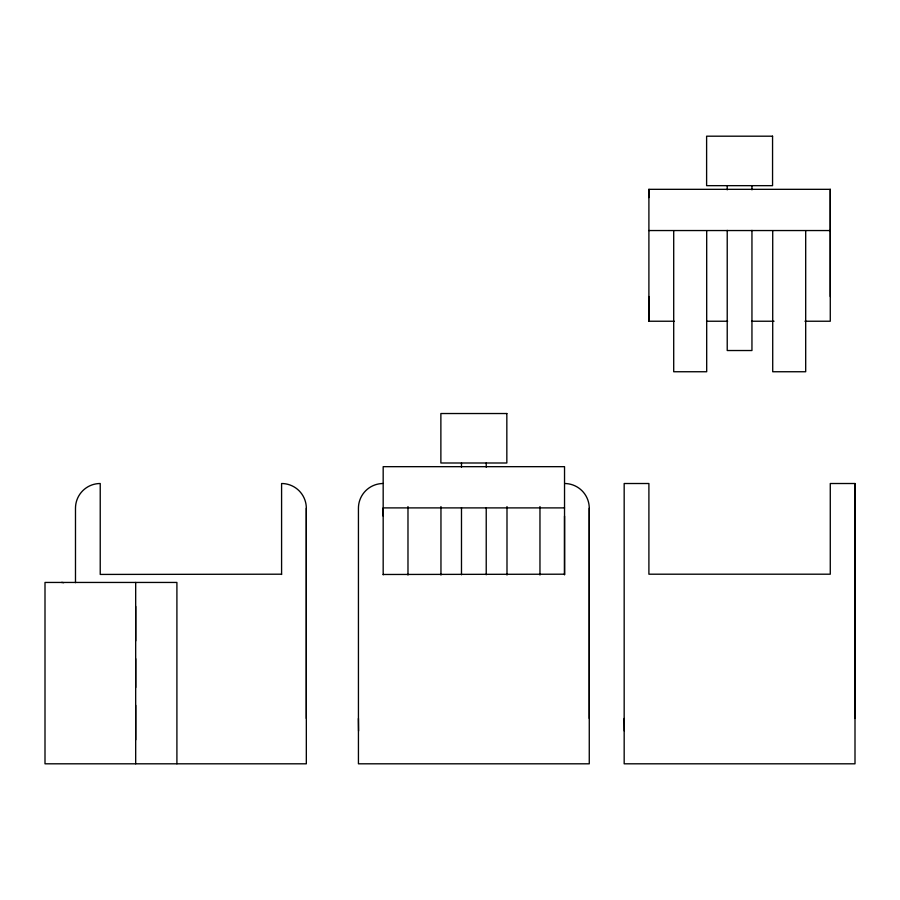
<?xml version="1.0" encoding="UTF-8"?>
<svg xmlns="http://www.w3.org/2000/svg" width="900" height="900" viewBox="0 0 900 900"><rect width="100%" height="100%" fill="white"/><g stroke="black" fill="none" stroke-linecap="round" stroke-linejoin="round"><path stroke-width="1.35" d="M75.487 582.671L75.487 508.252A24.727 24.727 0 0 1 100.226 483.514L100.226 574.425L281.588 574.2M306.326 718.47L306.326 508.252A24.727 24.727 0 0 0 281.588 483.514L281.588 574.481M383.175 574.819L383.175 483.514A24.727 24.727 0 0 0 358.436 508.252L358.436 763.808L589.264 763.808L589.264 508.252A24.727 24.727 0 0 0 564.536 483.514L564.536 574.481M564.536 574.819L564.536 516.139M589.264 718.47L589.264 508.252M674.212 321.233L648.9 321.233L648.9 189.326L830.273 189.326L830.273 296.505M830.273 189.326L830.273 321.233L804.96 321.233M855 718.47L855 483.514L830.273 483.514L830.273 574.2L648.9 574.2L648.9 483.514L624.173 483.514L624.173 763.808L855 763.808L855 483.514M648.9 230.546L830.273 230.546M706.545 321.233L727.639 321.233M751.534 321.233L774.034 321.233M564.536 507.892L383.175 507.892L383.175 516.139M564.536 574.2L383.175 574.481M624.308 730.98L624.173 718.47M358.582 730.98L358.436 718.47M805.691 230.625L805.691 371.745L772.717 371.745L772.717 230.625M751.95 185.659L751.95 189.844M751.95 230.366L751.95 350.527L727.222 350.527L727.222 230.366M727.222 185.659L727.222 189.844M706.691 230.625L706.691 371.745L673.706 371.745L673.706 230.625M648.9 189.326L648.9 197.572M648.9 296.505L648.9 321.233M564.536 483.154L564.536 466.673L383.175 466.673L383.175 483.154M539.966 506.565L539.966 575.033M506.993 506.565L506.993 575.033M486.225 462.994L486.225 467.19M486.225 507.701L486.225 574.774M461.486 462.994L461.486 467.19M461.486 507.701L461.486 574.774M440.955 506.565L440.955 575.033M407.981 506.565L407.981 575.033M306.326 508.252L306.326 763.808L45 763.808L45 582.446L176.906 582.446L176.906 763.808M135.686 582.446L135.686 763.808M135.686 606.409L135.686 640.924M135.686 658.71L135.686 687.544M135.686 705.33L135.686 739.856M61.492 582.446A8.246 8.246 0 0 1 63.619 582.727M772.56 136.192L706.613 136.192L706.613 185.659L772.56 185.659L772.56 136.192M506.835 413.527L440.876 413.527L440.876 462.994L506.835 462.994L506.835 413.527"/></g></svg>
